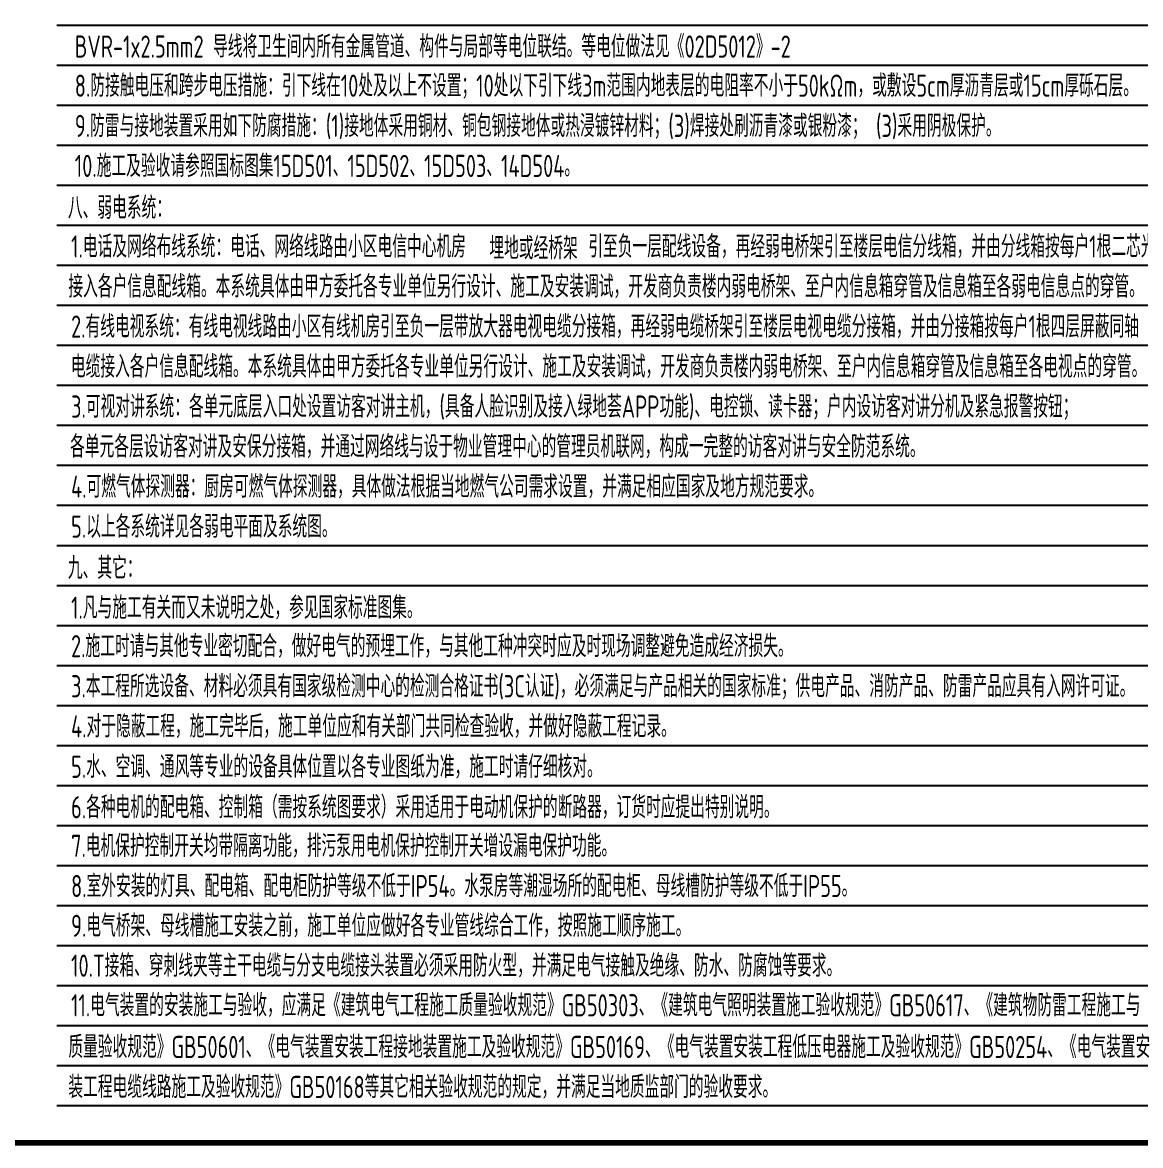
# Model space of a CAD drawing. Extents: x 3002737 to 4077523, y -995787 to -7267.
# Drawn here: x 3060859 to 3081046, y -638437 to -618160 of the extents above; entities that cross this region are included whole.
import ezdxf

# ---------------------------------------------------------------- set-up
doc = ezdxf.new("R2010")
doc.units = 0
doc.header["$LTSCALE"] = 1000
doc.header["$MEASUREMENT"] = 0
doc.layers.add('TEL_TEXT', color=7, linetype='CONTINUOUS')
doc.layers.add('图框', color=147, linetype='CONTINUOUS', lineweight=20)
doc.styles.add('TSSD_Dimension', font='Tssdeng.shx', dxfattribs={"width": 0.7, "bigfont": 'tssdchn.shx'})

msp = doc.modelspace()

# ---------------------------------------------------------------- linework, layer by layer
at = {"layer": 'TEL_TEXT', "color": 0}
for p, q in [((3061479.8, -618208.5), (3082849.9, -618208.5)), ((3061479.8, -618931), (3082849.9, -618931)), ((3061479.8, -619653.4), (3082849.9, -619653.4)), ((3061479.8, -620375.9), (3082849.9, -620375.9)), ((3061479.8, -621098.3), (3082849.9, -621098.3)), ((3061479.8, -621820.8), (3082849.9, -621820.8)), ((3061479.8, -622543.2), (3082849.9, -622543.2)), ((3061479.8, -623265.7), (3082849.9, -623265.7)), ((3061479.8, -623988.1), (3082849.9, -623988.1)), ((3061479.8, -624710.6), (3082849.9, -624710.6)), ((3061479.8, -625433), (3082849.9, -625433)), ((3061479.8, -626155.5), (3082849.9, -626155.5)), ((3061479.8, -626878), (3082849.9, -626878)), ((3061479.8, -627600.4), (3082849.9, -627600.4)), ((3061479.8, -628322.9), (3082849.9, -628322.9)), ((3061479.8, -629045.3), (3082849.9, -629045.3)), ((3061479.8, -629767.8), (3082849.9, -629767.8)), ((3061479.8, -630490.2), (3082849.9, -630490.2)), ((3061479.8, -631212.7), (3082849.9, -631212.7)), ((3061479.8, -631935.1), (3082849.9, -631935.1)), ((3061479.8, -632657.6), (3082849.9, -632657.6)), ((3061479.8, -633380.1), (3082849.9, -633380.1)), ((3061479.8, -634102.5), (3082849.9, -634102.5)), ((3061479.8, -634825), (3082849.9, -634825)), ((3061479.8, -635547.4), (3082849.9, -635547.4)), ((3061479.8, -636269.9), (3082849.9, -636269.9)), ((3061479.8, -636992.3), (3082849.9, -636992.3)), ((3061479.8, -637714.8), (3082849.9, -637714.8))]:
    msp.add_line(p, q, dxfattribs=at)
at = {"layer": '图框', "const_width": 100}
msp.add_lwpolyline([(3035235, -638386.6), (3091135, -638386.6), (3091135, -598386.6), (3035235, -598386.6)], close=True, dxfattribs=at)

# ---------------------------------------------------------------- texts
at = {"layer": 'TEL_TEXT', "style": 'TSSD_Dimension', "width": 0.7}
for s, p in [('BVR-1x2.5mm2 导线将卫生间内所有金属管道、构件与局部等电位联结。等电位做法见《02D5012》-2', (3061804.5, -618794.8)), ('8.防接触电压和跨步电压措施：引下线在10处及以上不设置；10处以下引下线3m范围内地表层的电阻率不小于50kΩm，或敷设5cm厚沥青层或15cm厚砾石层。', (3061804.5, -619501.6)), ('9.防雷与接地装置采用如下防腐措施：(1)接地体采用铜材、铜包钢接地体或热浸镀锌材料；(3)焊接处刷沥青漆或银粉漆； (3)采用阴极保护。', (3061804.5, -620227.6)), ('10.施工及验收请参照国标图集15D501、15D502、15D503、14D504。', (3061804.5, -620950)), ('八、弱电系统：', (3061679.7, -621706.3)), ('1.电话及网络布线系统：电话、网络线路由小区电信中心机房             引至负一层配线设备，再经弱电桥架引至楼层电信分线箱，并由分线箱按每户1根二芯光缆', (3061737.3, -622405.3)), ('接入各户信息配线箱。本系统具体由甲方委托各专业单位另行设计、施工及安装调试，开发商负责楼内弱电桥架、至户内信息箱穿管及信息箱至各弱电信息点的穿管。', (3061688.2, -623127.7)), ('2.有线电视系统：有线电视线路由小区有线机房引至负一层带放大器电视电缆分接箱，再经弱电缆桥架引至楼层电视电缆分接箱，并由分接箱按每户1根四层屏蔽同轴', (3061737.3, -623850.2)), ('电缆接入各户信息配线箱。本系统具体由甲方委托各专业单位另行设计、施工及安装调试，开发商负责楼内弱电桥架、至户内信息箱穿管及信息箱至各电视点的穿管。', (3061733.8, -624572.7)), ('3.可视对讲系统：各单元底层入口处设置访客对讲主机，(具备人脸识别及接入绿地荟APP功能)、电控锁、读卡器；户内设访客对讲分机及紧急报警按钮；', (3061737.3, -625295.1)), ('各单元各层设访客对讲及安保分接箱，并通过网络线与设于物业管理中心的管理员机联网，构成一完整的访客对讲与安全防范系统。', (3061719.7, -626017.6)), ('4.可燃气体探测器：厨房可燃气体探测器，具体做法根据当地燃气公司需求设置，并满足相应国家及地方规范要求。', (3061737.3, -626740)), ('5.以上各系统详见各弱电平面及系统图。', (3061737.3, -627462.5)), ('九、其它：', (3061679.7, -628208.4)), ('1.凡与施工有关而又未说明之处，参见国家标准图集。', (3061736.7, -628925.4)), ('2.施工时请与其他专业密切配合，做好电气的预埋工作，与其他工种冲突时应及时现场调整避免造成经济损失。', (3061736.7, -629620.6)), ('3.本工程所选设备、材料必须具有国家级检测中心的检测合格证书(3C认证)，必须满足与产品相关的国家标准；供电产品、消防产品、防雷产品应具有入网许可证。', (3061736.7, -630344.5)), ('4.对于隐蔽工程，施工完毕后，施工单位应和有关部门共同检查验收，并做好隐蔽工程记录。', (3061736.7, -631068.1)), ('5.水、空调、通风等专业的设备具体位置以各专业图纸为准，施工时请仔细核对。', (3061736.7, -631798.3)), ('6.各种电机的配电箱、控制箱（需按系统图要求）采用适用于电动机保护的断路器，订货时应提出特别说明。', (3061737.3, -632528.5)), ('7.电机保护控制开关均带隔离功能，排污泵用电机保护控制开关增设漏电保护功能。', (3061737.3, -633226.3)), ('8.室外安装的灯具、配电箱、配电柜防护等级不低于IP54。水泵房等潮湿场所的配电柜、母线槽防护等级不低于IP55。', (3061737.3, -633951.1)), ('9.电气桥架、母线槽施工安装之前，施工单位应做好各专业管线综合工作，按照施工顺序施工。', (3061737.3, -634668.5)), ('10.T接箱、穿刺线夹等主干电缆与分支电缆接头装置必须采用防火型，并满足电气接触及绝缘、防水、防腐蚀等要求。', (3061737.3, -635389.7)), ('11.电气装置的安装施工与验收，应满足《建筑电气工程施工质量验收规范》GB50303、《建筑电气照明装置施工验收规范》GB50617、《建筑物防雷工程施工与', (3061736.7, -636104.8)), ('质量验收规范》GB50601、《电气装置安装工程接地装置施工及验收规范》GB50169、《电气装置安装工程低压电器施工及验收规范》GB50254、《电气装置安', (3061688.5, -636856.8)), ('装工程电缆线路施工及验收规范》GB50168等其它相关验收规范的规定，并满足当地质监部门的验收要求。', (3061688.5, -637579.2))]:
    msp.add_text(s, height=400, dxfattribs=at).set_placement(p)
at = {"layer": 'TEL_TEXT', "color": 1, "style": 'TSSD_Dimension', "width": 0.7}
msp.add_text('埋地或经桥架', height=400, dxfattribs=at).set_placement((3069289.5, -622435.9))

doc.saveas('drawing.dxf')
